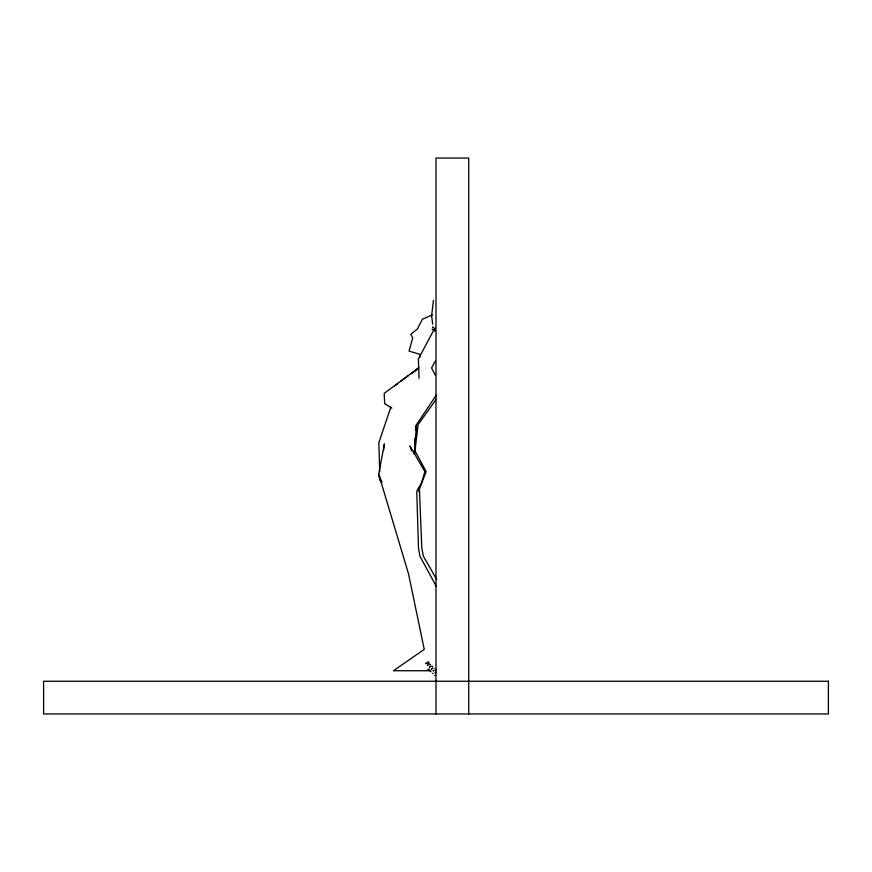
<?xml version="1.0" encoding="UTF-8"?>
<svg xmlns="http://www.w3.org/2000/svg" width="872" height="872" viewBox="0 0 872 872"><rect width="100%" height="100%" fill="white"/><g stroke="black" fill="none" stroke-linecap="round" stroke-linejoin="round"><path stroke-width="1.31" d="M420.184 356.986L420.304 354.446L409.077 351.089L412.707 337.889L410.734 334.314L417.307 329.115L422.386 319.228L432.49 314.77M414.505 450.039L414.298 454.083L416.5 424.62L436.392 395.027M414.636 447.336L415.116 437.897M415.53 429.809L415.726 425.765M433.439 300.35L431.629 315.729L432.697 324.253M414.571 454.105L418.124 424.62L436.142 399.409M383.571 450.486L384.389 443.859L378.688 474.161L379.985 479.687L381.685 482.783M427.912 669.075L427.988 670.001L429.46 670.83M390.852 407.082L378.851 442.693L379.734 471.752M418.582 491.198L426.157 471.578L414.898 450.65M435.771 672.181L435.095 672.813L435.52 672.268M434.91 327.937L418.397 358.992L419.05 378.317M435.346 361.139L431.564 367.94L435.313 375.2M427.574 663.647L428.152 662.764L428.37 663.418M412.696 372.922L418.713 367.94M394.569 385.98L397.665 383.636M400.771 381.304L402.831 379.745M403.867 378.971L408.096 375.81M410.2 374.23L418.658 367.908L384.181 393.37L384.694 403.66L391.844 408.107M429.427 669.227L428.915 669.533L429.536 669.783M427.651 661.793L429.373 662.785M430.681 670.732L393.479 670.732L424.25 649.368L408.478 573.711L378.688 474.161M434.943 330.281L433.286 329.104M435.128 331.153L432.098 329.082M381.947 481.311L379.985 479.687L381.62 481.747M435.891 669.925L436.273 670.339M432.512 666.797L431.836 666.077L432.534 666.818M432.61 673.271L433.035 673.729M431.041 671.854L430.615 671.396M434.332 668.497L434.103 668.268M430.452 664.835L429.918 664.268L430.506 664.878M434.659 675.244L434.877 675.462M436.665 579.4L423.443 556.358L421.808 548.357L419.356 487.47M436.283 586.322L419.999 556.358L418.506 548.357L416.762 491.198L421.427 483.055L424.871 471.578L409.938 445.995L411.595 450.857M379.146 475.349L381.435 481.279M468.7 713.95L468.7 158.05L436 158.05L436 713.95M432.556 327.131L433.101 327.414L432.556 327.131M425.569 663.614L426.179 663.123L425.569 663.614M427.487 665.423L428.098 664.933L427.487 665.423M429.449 667.276L430.06 666.786L429.449 667.276M431.389 669.118L432.011 668.628L431.389 669.118M433.221 670.851L433.842 670.361L433.221 670.851M828.4 681.25L43.6 681.25L43.6 713.95L828.4 713.95L828.4 681.25"/></g></svg>
